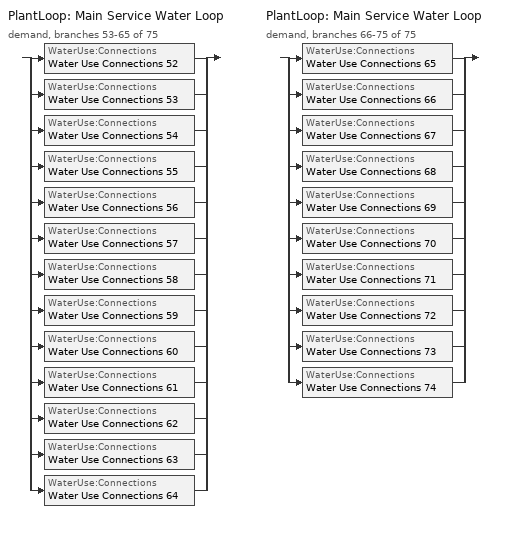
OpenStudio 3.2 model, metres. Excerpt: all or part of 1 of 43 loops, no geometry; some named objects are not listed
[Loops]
PlantLoop 'Main Service Water Loop'
 demand, branches 53-65 of 75: split
  | WaterUse:Connections 'Water Use Connections 52'
  | WaterUse:Connections 'Water Use Connections 53'
  | WaterUse:Connections 'Water Use Connections 54'
  | WaterUse:Connections 'Water Use Connections 55'
  | WaterUse:Connections 'Water Use Connections 56'
  | WaterUse:Connections 'Water Use Connections 57'
  | WaterUse:Connections 'Water Use Connections 58'
  | WaterUse:Connections 'Water Use Connections 59'
  | WaterUse:Connections 'Water Use Connections 60'
  | WaterUse:Connections 'Water Use Connections 61'
  | WaterUse:Connections 'Water Use Connections 62'
  | WaterUse:Connections 'Water Use Connections 63'
  | WaterUse:Connections 'Water Use Connections 64'
PlantLoop 'Main Service Water Loop'
 demand, branches 66-75 of 75: split
  | WaterUse:Connections 'Water Use Connections 65'
  | WaterUse:Connections 'Water Use Connections 66'
  | WaterUse:Connections 'Water Use Connections 67'
  | WaterUse:Connections 'Water Use Connections 68'
  | WaterUse:Connections 'Water Use Connections 69'
  | WaterUse:Connections 'Water Use Connections 70'
  | WaterUse:Connections 'Water Use Connections 71'
  | WaterUse:Connections 'Water Use Connections 72'
  | WaterUse:Connections 'Water Use Connections 73'
  | WaterUse:Connections 'Water Use Connections 74'
[WaterUse:Connections] Drain Water Heat Exchanger Type=None; Drain Water Heat Exchanger Destination=Plant
Name | Water Use Equipment Name 1
Water Use Connections 52 | Floor 2 reception Service Water Use 0.07gal/min
Water Use Connections 53 | Floor 2 scheduling 1 Service Water Use 0.01gal/min
Water Use Connections 54 | Floor 2 scheduling 2 Service Water Use 0.01gal/min
Water Use Connections 55 | Floor 2 storage 1 Service Water Use 0.0gal/min
Water Use Connections 56 | Floor 2 storage 2 Service Water Use 0.0gal/min
Water Use Connections 57 | Floor 2 storage 3 Service Water Use 0.0gal/min
Water Use Connections 58 | Floor 2 utility Service Water Use 0.0gal/min
Water Use Connections 59 | Floor 2 work Service Water Use 0.06gal/min
Water Use Connections 60 | Floor 2 x-ray Service Water Use 0.03gal/min
Water Use Connections 61 | Floor 3 dressing room Service Water Use 0.0gal/min
Water Use Connections 62 | Floor 3 humid Service Water Use 0.0gal/min
Water Use Connections 63 | Floor 3 janitor Service Water Use 0.0gal/min
Water Use Connections 64 | Floor 3 lounge Service Water Use 0.04gal/min
Water Use Connections 65 | Floor 3 office Service Water Use 0.11gal/min
Water Use Connections 66 | Floor 3 physical therapy 1 Service Water Use 0.02gal/min
Water Use Connections 67 | Floor 3 physical therapy 2 Service Water Use 0.01gal/min
Water Use Connections 68 | Floor 3 storage 1 Service Water Use 0.0gal/min
Water Use Connections 69 | Floor 3 storage 2 Service Water Use 0.0gal/min
Water Use Connections 70 | Floor 3 treatment Service Water Use 0.02gal/min
Water Use Connections 71 | Floor 3 undeveloped 1 Service Water Use 0.05gal/min
Water Use Connections 72 | Floor 3 undeveloped 2 Service Water Use 0.03gal/min
Water Use Connections 73 | Floor 3 utility Service Water Use 0.01gal/min
Water Use Connections 74 | Floor 3 work Service Water Use 0.02gal/min
[WaterUse:Equipment:Definition]
Name | Peak Flow Rate {m3/s} | Target Temperature Schedule | Sensible Fraction Schedule | Latent Fraction Schedule
Floor 2 reception Service Water Use Def 0.07gal/min | 4.43545e-06 | Schedule Ruleset 158 | Schedule Ruleset 156 | Schedule Ruleset 157
Floor 2 scheduling 1 Service Water Use Def 0.01gal/min | 7.28638e-07 | Schedule Ruleset 161 | Schedule Ruleset 159 | Schedule Ruleset 160
Floor 2 scheduling 2 Service Water Use Def 0.01gal/min | 7.69118e-07 | Schedule Ruleset 164 | Schedule Ruleset 162 | Schedule Ruleset 163
Floor 2 storage 1 Service Water Use Def 0.0gal/min | 8.4013e-08 | Schedule Ruleset 167 | Schedule Ruleset 165 | Schedule Ruleset 166
Floor 2 storage 2 Service Water Use Def 0.0gal/min | 1.80028e-07 | Schedule Ruleset 170 | Schedule Ruleset 168 | Schedule Ruleset 169
Floor 2 storage 3 Service Water Use Def 0.0gal/min | 2.16033e-07 | Schedule Ruleset 173 | Schedule Ruleset 171 | Schedule Ruleset 172
Floor 2 utility Service Water Use Def 0.0gal/min | 1.89029e-07 | Schedule Ruleset 176 | Schedule Ruleset 174 | Schedule Ruleset 175
Floor 2 work Service Water Use Def 0.06gal/min | 3.80061e-06 | Schedule Ruleset 179 | Schedule Ruleset 177 | Schedule Ruleset 178
Floor 2 x-ray Service Water Use Def 0.03gal/min | 2.024e-06 | Schedule Ruleset 182 | Schedule Ruleset 180 | Schedule Ruleset 181
Floor 3 dressing room Service Water Use Def 0.0gal/min | 9.44531e-08 | Schedule Ruleset 185 | Schedule Ruleset 183 | Schedule Ruleset 184
Floor 3 humid Service Water Use Def 0.0gal/min | 2.42879e-07 | Schedule Ruleset 188 | Schedule Ruleset 186 | Schedule Ruleset 187
Floor 3 janitor Service Water Use Def 0.0gal/min | 9.45146e-08 | Schedule Ruleset 191 | Schedule Ruleset 189 | Schedule Ruleset 190
Floor 3 lounge Service Water Use Def 0.04gal/min | 2.27713e-06 | Schedule Ruleset 194 | Schedule Ruleset 192 | Schedule Ruleset 193
Floor 3 office Service Water Use Def 0.11gal/min | 6.82761e-06 | Schedule Ruleset 197 | Schedule Ruleset 195 | Schedule Ruleset 196
Floor 3 physical therapy 1 Service Water Use Def 0.02gal/min | 1.46654e-06 | Schedule Ruleset 200 | Schedule Ruleset 198 | Schedule Ruleset 199
Floor 3 physical therapy 2 Service Water Use Def 0.01gal/min | 6.67838e-07 | Schedule Ruleset 203 | Schedule Ruleset 201 | Schedule Ruleset 202
Floor 3 storage 1 Service Water Use Def 0.0gal/min | 1.62025e-07 | Schedule Ruleset 206 | Schedule Ruleset 204 | Schedule Ruleset 205
Floor 3 storage 2 Service Water Use Def 0.0gal/min | 1.2602e-07 | Schedule Ruleset 209 | Schedule Ruleset 207 | Schedule Ruleset 208
Floor 3 treatment Service Water Use Def 0.02gal/min | 1.07047e-06 | Schedule Ruleset 212 | Schedule Ruleset 210 | Schedule Ruleset 211
Floor 3 undeveloped 1 Service Water Use Def 0.05gal/min | 3.40253e-06 | Schedule Ruleset 215 | Schedule Ruleset 213 | Schedule Ruleset 214
Floor 3 undeveloped 2 Service Water Use Def 0.03gal/min | 1.72827e-06 | Schedule Ruleset 218 | Schedule Ruleset 216 | Schedule Ruleset 217
Floor 3 utility Service Water Use Def 0.01gal/min | 3.2405e-07 | Schedule Ruleset 221 | Schedule Ruleset 219 | Schedule Ruleset 220
Floor 3 work Service Water Use Def 0.02gal/min | 1.29086e-06 | Schedule Ruleset 224 | Schedule Ruleset 222 | Schedule Ruleset 223
[WaterUse:Equipment]
Name | Water Use Equipment Definition | Space | Flow Rate Fraction Schedule
Floor 2 reception Service Water Use 0.07gal/min | Floor 2 reception Service Water Use Def 0.07gal/min | Floor 2 Reception | NECB-C-Service Water Heating
Floor 2 scheduling 1 Service Water Use 0.01gal/min | Floor 2 scheduling 1 Service Water Use Def 0.01gal/min | Floor 2 Scheduling 1 | NECB-A-Service Water Heating
Floor 2 scheduling 2 Service Water Use 0.01gal/min | Floor 2 scheduling 2 Service Water Use Def 0.01gal/min | Floor 2 Scheduling 2 | NECB-A-Service Water Heating
Floor 2 storage 1 Service Water Use 0.0gal/min | Floor 2 storage 1 Service Water Use Def 0.0gal/min | Floor 2 Storage 1 | NECB-E-Service Water Heating
Floor 2 storage 2 Service Water Use 0.0gal/min | Floor 2 storage 2 Service Water Use Def 0.0gal/min | Floor 2 Storage 2 | NECB-E-Service Water Heating
Floor 2 storage 3 Service Water Use 0.0gal/min | Floor 2 storage 3 Service Water Use Def 0.0gal/min | Floor 2 Storage 3 | NECB-E-Service Water Heating
Floor 2 utility Service Water Use 0.0gal/min | Floor 2 utility Service Water Use Def 0.0gal/min | Floor 2 Utility | NECB-E-Service Water Heating
Floor 2 work Service Water Use 0.06gal/min | Floor 2 work Service Water Use Def 0.06gal/min | Floor 2 Work | NECB-A-Service Water Heating
Floor 2 x-ray Service Water Use 0.03gal/min | Floor 2 x-ray Service Water Use Def 0.03gal/min | Floor 2 X-Ray | NECB-H-Service Water Heating
Floor 3 dressing room Service Water Use 0.0gal/min | Floor 3 dressing room Service Water Use Def 0.0gal/min | Floor 3 Dressing Room | NECB-A-Service Water Heating
Floor 3 humid Service Water Use 0.0gal/min | Floor 3 humid Service Water Use Def 0.0gal/min | Floor 3 Humid | NECB-A-Service Water Heating
Floor 3 janitor Service Water Use 0.0gal/min | Floor 3 janitor Service Water Use Def 0.0gal/min | Floor 3 Janitor | NECB-E-Service Water Heating
Floor 3 lounge Service Water Use 0.04gal/min | Floor 3 lounge Service Water Use Def 0.04gal/min | Floor 3 Lounge | NECB-B-Service Water Heating
Floor 3 office Service Water Use 0.11gal/min | Floor 3 office Service Water Use Def 0.11gal/min | Floor 3 Office | NECB-A-Service Water Heating
Floor 3 physical therapy 1 Service Water Use 0.02gal/min | Floor 3 physical therapy 1 Service Water Use Def 0.02gal/min | Floor 3 Physical Therapy 1 | NECB-C-Service Water Heating
Floor 3 physical therapy 2 Service Water Use 0.01gal/min | Floor 3 physical therapy 2 Service Water Use Def 0.01gal/min | Floor 3 Physical Therapy 2 | NECB-C-Service Water Heating
Floor 3 storage 1 Service Water Use 0.0gal/min | Floor 3 storage 1 Service Water Use Def 0.0gal/min | Floor 3 Storage 1 | NECB-E-Service Water Heating
Floor 3 storage 2 Service Water Use 0.0gal/min | Floor 3 storage 2 Service Water Use Def 0.0gal/min | Floor 3 Storage 2 | NECB-E-Service Water Heating
Floor 3 treatment Service Water Use 0.02gal/min | Floor 3 treatment Service Water Use Def 0.02gal/min | Floor 3 Treatment | NECB-C-Service Water Heating
Floor 3 undeveloped 1 Service Water Use 0.05gal/min | Floor 3 undeveloped 1 Service Water Use Def 0.05gal/min | Floor 3 Undeveloped 1 | NECB-E-Service Water Heating
Floor 3 undeveloped 2 Service Water Use 0.03gal/min | Floor 3 undeveloped 2 Service Water Use Def 0.03gal/min | Floor 3 Undeveloped 2 | NECB-E-Service Water Heating
Floor 3 utility Service Water Use 0.01gal/min | Floor 3 utility Service Water Use Def 0.01gal/min | Floor 3 Utility | NECB-E-Service Water Heating
Floor 3 work Service Water Use 0.02gal/min | Floor 3 work Service Water Use Def 0.02gal/min | Floor 3 Work | NECB-A-Service Water Heating
[Schedule:Ruleset]
Name | Default Day Schedule
NECB-H-Service Water Heating | NECB-H-Service Water Heating Default
NECB-E-Service Water Heating | NECB-E-Service Water Heating Default
NECB-B-Service Water Heating | NECB-B-Service Water Heating Default
NECB-C-Service Water Heating | NECB-C-Service Water Heating Default
NECB-A-Service Water Heating | NECB-A-Service Water Heating Default
Schedule Ruleset 156 | Schedule Day 160
Schedule Ruleset 157 | Schedule Day 161
Schedule Ruleset 158 | Schedule Day 162
Schedule Ruleset 159 | Schedule Day 163
Schedule Ruleset 160 | Schedule Day 164
Schedule Ruleset 161 | Schedule Day 165
Schedule Ruleset 162 | Schedule Day 166
Schedule Ruleset 163 | Schedule Day 167
Schedule Ruleset 164 | Schedule Day 168
Schedule Ruleset 165 | Schedule Day 169
Schedule Ruleset 166 | Schedule Day 170
Schedule Ruleset 167 | Schedule Day 171
Schedule Ruleset 168 | Schedule Day 172
Schedule Ruleset 169 | Schedule Day 173
Schedule Ruleset 170 | Schedule Day 174
Schedule Ruleset 171 | Schedule Day 175
Schedule Ruleset 172 | Schedule Day 176
Schedule Ruleset 173 | Schedule Day 177
Schedule Ruleset 174 | Schedule Day 178
Schedule Ruleset 175 | Schedule Day 179
Schedule Ruleset 176 | Schedule Day 180
Schedule Ruleset 177 | Schedule Day 181
Schedule Ruleset 178 | Schedule Day 182
Schedule Ruleset 179 | Schedule Day 183
Schedule Ruleset 180 | Schedule Day 184
Schedule Ruleset 181 | Schedule Day 185
Schedule Ruleset 182 | Schedule Day 186
Schedule Ruleset 183 | Schedule Day 187
Schedule Ruleset 184 | Schedule Day 188
Schedule Ruleset 185 | Schedule Day 189
Schedule Ruleset 186 | Schedule Day 190
Schedule Ruleset 187 | Schedule Day 191
Schedule Ruleset 188 | Schedule Day 192
Schedule Ruleset 189 | Schedule Day 193
Schedule Ruleset 190 | Schedule Day 194
Schedule Ruleset 191 | Schedule Day 195
Schedule Ruleset 192 | Schedule Day 196
Schedule Ruleset 193 | Schedule Day 197
Schedule Ruleset 194 | Schedule Day 198
Schedule Ruleset 195 | Schedule Day 199
Schedule Ruleset 196 | Schedule Day 200
Schedule Ruleset 197 | Schedule Day 201
Schedule Ruleset 198 | Schedule Day 202
Schedule Ruleset 199 | Schedule Day 203
Schedule Ruleset 200 | Schedule Day 204
Schedule Ruleset 201 | Schedule Day 205
Schedule Ruleset 202 | Schedule Day 206
Schedule Ruleset 203 | Schedule Day 207
Schedule Ruleset 204 | Schedule Day 208
Schedule Ruleset 205 | Schedule Day 209
Schedule Ruleset 206 | Schedule Day 210
Schedule Ruleset 207 | Schedule Day 211
Schedule Ruleset 208 | Schedule Day 212
Schedule Ruleset 209 | Schedule Day 213
Schedule Ruleset 210 | Schedule Day 214
Schedule Ruleset 211 | Schedule Day 215
Schedule Ruleset 212 | Schedule Day 216
Schedule Ruleset 213 | Schedule Day 217
Schedule Ruleset 214 | Schedule Day 218
Schedule Ruleset 215 | Schedule Day 219
Schedule Ruleset 216 | Schedule Day 220
Schedule Ruleset 217 | Schedule Day 221
Schedule Ruleset 218 | Schedule Day 222
Schedule Ruleset 219 | Schedule Day 223
Schedule Ruleset 220 | Schedule Day 224
Schedule Ruleset 221 | Schedule Day 225
Schedule Ruleset 222 | Schedule Day 226
Schedule Ruleset 223 | Schedule Day 227
Schedule Ruleset 224 | Schedule Day 228
[Schedule:Day]
NECB-H-Service Water Heating Default; NECB-H-Service Water Heating Default|Wkdy Day; NECB-H-Service Water Heating Sat Day; NECB-H-Service Water Heating Sun|Hol Day: 24, 0, 0.9
NECB-E-Service Water Heating Default; NECB-E-Service Water Heating Default|Wkdy Day: 8, 0, 0.05, 9, 0, 0.1, 10, 0, 0.4, 12, 0, 0.5, 13, 0, 0.7, 14, 0, 0.9, 15, 0, 0.8, 16, 0, 0.7, 17, 0, 0.8, 18, 0, 0.3, 24, 0, 0.05
NECB-E-Service Water Heating Sat Day: 10, 0, 0.05, 12, 0, 0.2, 13, 0, 0.4, 16, 0, 0.2, 24, 0, 0.05
NECB-E-Service Water Heating Sun|Hol Day; NECB-A-Service Water Heating Sat Day; NECB-A-Service Water Heating Sun|Hol Day; Schedule Day 161; Schedule Day 164; Schedule Day 167; Schedule Day 170; Schedule Day 173; Schedule Day 176; Schedule Day 179; Schedule Day 182; Schedule Day 185; Schedule Day 188; Schedule Day 191; Schedule Day 194; Schedule Day 197; Schedule Day 200; Schedule Day 203; Schedule Day 206; Schedule Day 209; Schedule Day 212; Schedule Day 215; Schedule Day 218; Schedule Day 221; Schedule Day 224; Schedule Day 227: 24, 0, 0.05
NECB-B-Service Water Heating Default; NECB-B-Service Water Heating Default|Wkdy Day: 1, 0, 0.6, 2, 0, 0.5, 9, 0, 0.05, 11, 0, 0.7, 12, 0, 0.4, 13, 0, 0.5, 15, 0, 0.6, 16, 0, 0.4, 18, 0, 0.3, 19, 0, 0.4, 20, 0, 0.5, 22, 0, 0.8, 24, 0, 0.9
NECB-B-Service Water Heating Sat Day: 1, 0, 0.7, 2, 0, 0.6, 9, 0, 0.05, 11, 0, 0.7, 12, 0, 0.4, 13, 0, 0.5, 15, 0, 0.6, 16, 0, 0.4, 18, 0, 0.3, 19, 0, 0.4, 20, 0, 0.5, 22, 0, 0.8, 24, 0, 0.9
NECB-B-Service Water Heating Sun|Hol Day: 1, 0, 0.5, 2, 0, 0.6, 9, 0, 0.05, 11, 0, 0.7, 12, 0, 0.4, 13, 0, 0.5, 15, 0, 0.6, 16, 0, 0.4, 18, 0, 0.3, 19, 0, 0.4, 20, 0, 0.5, 22, 0, 0.8, 24, 0, 0.5
NECB-C-Service Water Heating Default; NECB-C-Service Water Heating Default|Wkdy Day: 8, 0, 0.05, 9, 0, 0.1, 10, 0, 0.2, 11, 0, 0.3, 12, 0, 0.4, 16, 0, 0.8, 17, 0, 0.6, 18, 0, 0.4, 19, 0, 0.3, 21, 0, 0.2, 24, 0, 0.05
NECB-C-Service Water Heating Sat Day: 8, 0, 0.05, 9, 0, 0.1, 10, 0, 0.2, 11, 0, 0.3, 12, 0, 0.5, 16, 0, 0.9, 17, 0, 0.7, 18, 0, 0.5, 19, 0, 0.3, 21, 0, 0.2, 24, 0, 0.05
NECB-C-Service Water Heating Sun|Hol Day: 10, 0, 0.05, 11, 0, 0.1, 12, 0, 0.2, 13, 0, 0.4, 15, 0, 0.8, 16, 0, 0.6, 17, 0, 0.4, 18, 0, 0.3, 19, 0, 0.2, 24, 0, 0.05
NECB-A-Service Water Heating Default; NECB-A-Service Water Heating Default|Wkdy Day: 7, 0, 0.05, 8, 0, 0.1, 10, 0, 0.5, 16, 0, 0.9, 17, 0, 0.7, 18, 0, 0.5, 19, 0, 0.3, 22, 0, 0.2, 24, 0, 0.05
Schedule Day 160; Schedule Day 163; Schedule Day 166; Schedule Day 169; Schedule Day 172; Schedule Day 175; Schedule Day 178; Schedule Day 181; Schedule Day 184; Schedule Day 187; Schedule Day 190; Schedule Day 193; Schedule Day 196; Schedule Day 199; Schedule Day 202; Schedule Day 205; Schedule Day 208; Schedule Day 211; Schedule Day 214; Schedule Day 217; Schedule Day 220; Schedule Day 223; Schedule Day 226: 24, 0, 0.2
Schedule Day 162; Schedule Day 165; Schedule Day 168; Schedule Day 171; Schedule Day 174; Schedule Day 177; Schedule Day 180; Schedule Day 183; Schedule Day 186; Schedule Day 189; Schedule Day 192; Schedule Day 195; Schedule Day 198; Schedule Day 201; Schedule Day 204; Schedule Day 207; Schedule Day 210; Schedule Day 213; Schedule Day 216; Schedule Day 219; Schedule Day 222; Schedule Day 225; Schedule Day 228: 24, 0, 60
[Schedule:Rule] Date Specification Type=DateRange; Start Month=1; Start Day=1; End Month=12; End Day=31
Name | Schedule Ruleset | Rule Order | Day Schedule | Apply Monday | Apply Tuesday | Apply Wednesday | Apply Thursday | Apply Friday | Apply Saturday | Apply Sunday
Schedule Rule 77 | NECB-H-Service Water Heating | 2 | NECB-H-Service Water Heating Default|Wkdy Day | Yes | Yes | Yes | Yes | Yes
Schedule Rule 78 | NECB-H-Service Water Heating | 1 | NECB-H-Service Water Heating Sat Day |  |  |  |  |  | Yes
Schedule Rule 79 | NECB-H-Service Water Heating | 0 | NECB-H-Service Water Heating Sun|Hol Day |  |  |  |  |  |  | Yes
Schedule Rule 80 | NECB-E-Service Water Heating | 2 | NECB-E-Service Water Heating Default|Wkdy Day | Yes | Yes | Yes | Yes | Yes
Schedule Rule 81 | NECB-E-Service Water Heating | 1 | NECB-E-Service Water Heating Sat Day |  |  |  |  |  | Yes
Schedule Rule 82 | NECB-E-Service Water Heating | 0 | NECB-E-Service Water Heating Sun|Hol Day |  |  |  |  |  |  | Yes
Schedule Rule 83 | NECB-B-Service Water Heating | 2 | NECB-B-Service Water Heating Default|Wkdy Day | Yes | Yes | Yes | Yes | Yes
Schedule Rule 84 | NECB-B-Service Water Heating | 1 | NECB-B-Service Water Heating Sat Day |  |  |  |  |  | Yes
Schedule Rule 85 | NECB-B-Service Water Heating | 0 | NECB-B-Service Water Heating Sun|Hol Day |  |  |  |  |  |  | Yes
Schedule Rule 86 | NECB-C-Service Water Heating | 2 | NECB-C-Service Water Heating Default|Wkdy Day | Yes | Yes | Yes | Yes | Yes
Schedule Rule 87 | NECB-C-Service Water Heating | 1 | NECB-C-Service Water Heating Sat Day |  |  |  |  |  | Yes
Schedule Rule 88 | NECB-C-Service Water Heating | 0 | NECB-C-Service Water Heating Sun|Hol Day |  |  |  |  |  |  | Yes
Schedule Rule 89 | NECB-A-Service Water Heating | 2 | NECB-A-Service Water Heating Default|Wkdy Day | Yes | Yes | Yes | Yes | Yes
Schedule Rule 90 | NECB-A-Service Water Heating | 1 | NECB-A-Service Water Heating Sat Day |  |  |  |  |  | Yes
Schedule Rule 91 | NECB-A-Service Water Heating | 0 | NECB-A-Service Water Heating Sun|Hol Day |  |  |  |  |  |  | Yes
